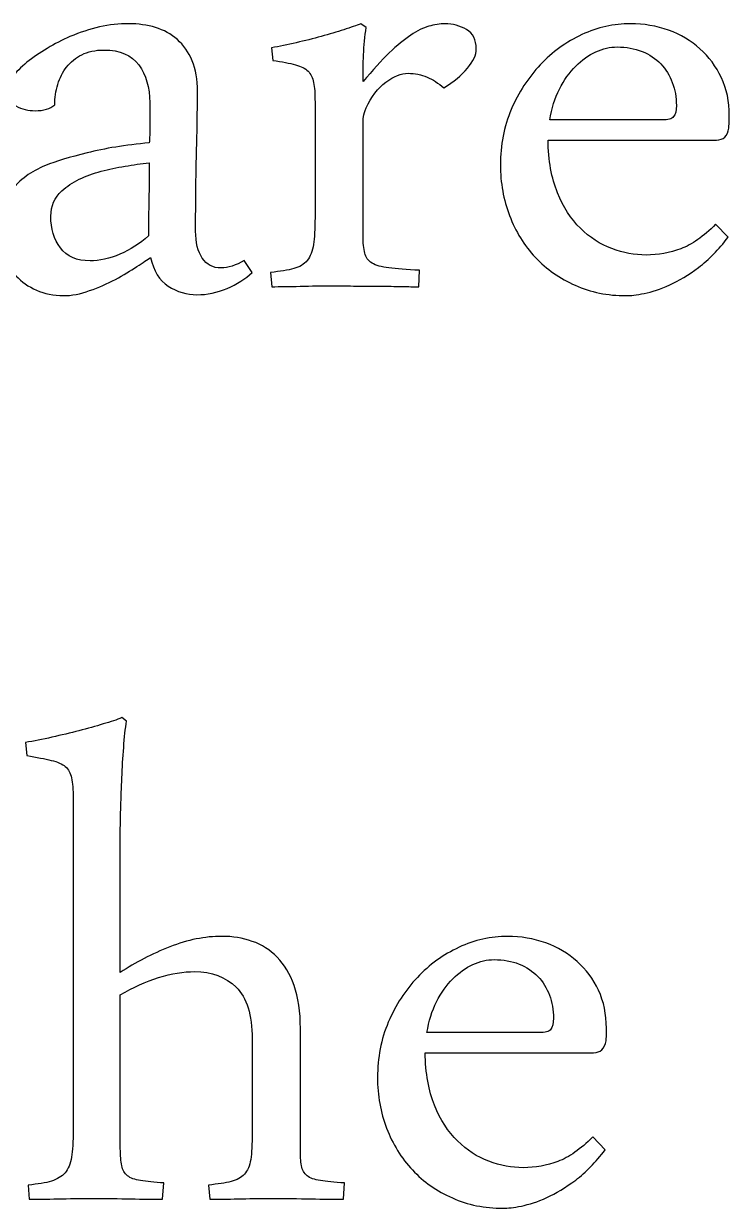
# Model space of a CAD drawing. Extents: x -303 to 288, y -142 to 145.
# Drawn here: x 1.59 to 8.13, y -122.49 to -111.5 of the extents above; entities that cross this region are included whole.
import ezdxf

# ---------------------------------------------------------------- set-up
doc = ezdxf.new("R2010")
doc.units = 0
doc.header["$MEASUREMENT"] = 0
doc.layers.add('LAYER_1', color=7, linetype='CONTINUOUS')

msp = doc.modelspace()

# ---------------------------------------------------------------- linework, layer by layer
at = {"layer": 'LAYER_1', "color": 250}
for points, knots in [([(2.7509, -112.6035), (2.7538, -112.5837), (2.7552, -112.5598), (2.7552, -112.5329), (2.7552, -112.5329), (2.7552, -112.5329), (2.7552, -112.231), (2.7552, -112.231), (2.7552, -112.231), (2.7552, -112.0899), (2.7213, -111.9741), (2.655, -111.881), (2.655, -111.881), (2.5873, -111.7893), (2.4786, -111.7427), (2.3304, -111.7427), (2.3304, -111.7427), (2.25, -111.7427), (2.1823, -111.7583), (2.1258, -111.7865), (2.1258, -111.7865), (2.0694, -111.8161), (2.0214, -111.8528), (1.9847, -111.9008), (1.9847, -111.9008), (1.948, -111.9473), (1.9198, -112.001), (1.9015, -112.0616), (1.9015, -112.0616), (1.8845, -112.1223), (1.8746, -112.1858), (1.8746, -112.2521), (1.8746, -112.2521), (1.8309, -112.2874), (1.7702, -112.3058), (1.6926, -112.3058), (1.6926, -112.3058), (1.6305, -112.3058), (1.5699, -112.2916), (1.5134, -112.262), (1.5134, -112.262), (1.457, -112.2338), (1.4287, -112.19), (1.4287, -112.1322), (1.4287, -112.1322), (1.4287, -112.087), (1.4457, -112.0419), (1.481, -111.9953), (1.481, -111.9953), (1.5148, -111.9487), (1.56, -111.9022), (1.6164, -111.857), (1.6164, -111.857), (1.6729, -111.8119), (1.7364, -111.7681), (1.8055, -111.7272), (1.8055, -111.7272), (1.8732, -111.6849), (1.9438, -111.6496), (2.0158, -111.6186), (2.0158, -111.6186), (2.2006, -111.5395), (2.3826, -111.4986), (2.5619, -111.4986), (2.5619, -111.4986), (2.6493, -111.4986), (2.7326, -111.5113), (2.8088, -111.5339), (2.8088, -111.5339), (2.8864, -111.5579), (2.9541, -111.5946), (3.012, -111.6454), (3.012, -111.6454), (3.0699, -111.6976), (3.115, -111.7625), (3.1489, -111.8429), (3.1489, -111.8429), (3.1813, -111.9219), (3.1983, -112.0179), (3.1983, -112.128), (3.1983, -112.128), (3.1983, -112.2931), (3.1954, -112.4836), (3.1898, -112.7009), (3.1898, -112.7009), (3.1842, -112.9168), (3.1813, -113.1567), (3.1813, -113.4219), (3.1813, -113.4219), (3.1813, -113.5292), (3.2025, -113.6138), (3.2434, -113.6731), (3.2434, -113.6731), (3.2843, -113.7338), (3.3422, -113.7648), (3.417, -113.7648), (3.417, -113.7648), (3.4833, -113.7648), (3.5553, -113.7408), (3.6315, -113.6943), (3.6315, -113.6943), (3.6315, -113.6943), (3.7063, -113.8058), (3.7063, -113.8058), (3.7063, -113.8058), (3.6428, -113.8664), (3.5651, -113.9158), (3.4734, -113.9553), (3.4734, -113.9553), (3.3803, -113.9934), (3.2872, -114.0132), (3.194, -114.0132), (3.194, -114.0132), (3.0981, -114.0132), (3.0092, -113.9864), (2.9273, -113.9342), (2.9273, -113.9342), (2.8455, -113.882), (2.7919, -113.7916), (2.7636, -113.6661), (2.7636, -113.6661), (2.7368, -113.6844), (2.6931, -113.714), (2.6352, -113.7521), (2.6352, -113.7521), (2.5774, -113.7902), (2.5125, -113.8297), (2.4377, -113.8707), (2.4377, -113.8707), (2.3629, -113.9102), (2.2825, -113.9455), (2.1978, -113.9751), (2.1978, -113.9751), (2.1117, -114.0061), (2.0313, -114.0217), (1.9537, -114.0217), (1.9537, -114.0217), (1.8634, -114.0217), (1.7801, -114.0047), (1.7053, -113.9709), (1.7053, -113.9709), (1.6305, -113.9384), (1.567, -113.8932), (1.5134, -113.8368), (1.5134, -113.8368), (1.4598, -113.7804), (1.4189, -113.7154), (1.3892, -113.6435), (1.3892, -113.6435), (1.361, -113.5701), (1.3455, -113.4925), (1.3455, -113.4092), (1.3455, -113.4092), (1.3455, -113.2681), (1.3864, -113.1482), (1.4683, -113.048), (1.4683, -113.048), (1.5487, -112.9464), (1.6559, -112.8688), (1.7886, -112.8138), (1.7886, -112.8138), (1.8845, -112.7757), (2.0129, -112.7361), (2.1752, -112.6966), (2.1752, -112.6966), (2.3361, -112.6557), (2.528, -112.6247), (2.7509, -112.6035)], [0, 0, 0, 0, 0.0232558, 0.0232558, 0.0232558, 0.0232558, 0.0465116, 0.0465116, 0.0465116, 0.0465116, 0.0697674, 0.0697674, 0.0697674, 0.0697674, 0.0930233, 0.0930233, 0.0930233, 0.0930233, 0.1162791, 0.1162791, 0.1162791, 0.1162791, 0.1395349, 0.1395349, 0.1395349, 0.1395349, 0.1627907, 0.1627907, 0.1627907, 0.1627907, 0.1860465, 0.1860465, 0.1860465, 0.1860465, 0.2093023, 0.2093023, 0.2093023, 0.2093023, 0.2325581, 0.2325581, 0.2325581, 0.2325581, 0.255814, 0.255814, 0.255814, 0.255814, 0.2790698, 0.2790698, 0.2790698, 0.2790698, 0.3023256, 0.3023256, 0.3023256, 0.3023256, 0.3255814, 0.3255814, 0.3255814, 0.3255814, 0.3488372, 0.3488372, 0.3488372, 0.3488372, 0.372093, 0.372093, 0.372093, 0.372093, 0.3953488, 0.3953488, 0.3953488, 0.3953488, 0.4186047, 0.4186047, 0.4186047, 0.4186047, 0.4418605, 0.4418605, 0.4418605, 0.4418605, 0.4651163, 0.4651163, 0.4651163, 0.4651163, 0.4883721, 0.4883721, 0.4883721, 0.4883721, 0.5116279, 0.5116279, 0.5116279, 0.5116279, 0.5348837, 0.5348837, 0.5348837, 0.5348837, 0.5581395, 0.5581395, 0.5581395, 0.5581395, 0.5813953, 0.5813953, 0.5813953, 0.5813953, 0.6046512, 0.6046512, 0.6046512, 0.6046512, 0.627907, 0.627907, 0.627907, 0.627907, 0.6511628, 0.6511628, 0.6511628, 0.6511628, 0.6744186, 0.6744186, 0.6744186, 0.6744186, 0.6976744, 0.6976744, 0.6976744, 0.6976744, 0.7209302, 0.7209302, 0.7209302, 0.7209302, 0.744186, 0.744186, 0.744186, 0.744186, 0.7674419, 0.7674419, 0.7674419, 0.7674419, 0.7906977, 0.7906977, 0.7906977, 0.7906977, 0.8139535, 0.8139535, 0.8139535, 0.8139535, 0.8372093, 0.8372093, 0.8372093, 0.8372093, 0.8604651, 0.8604651, 0.8604651, 0.8604651, 0.8837209, 0.8837209, 0.8837209, 0.8837209, 0.9069767, 0.9069767, 0.9069767, 0.9069767, 0.9302326, 0.9302326, 0.9302326, 0.9302326, 0.9534884, 0.9534884, 0.9534884, 0.9534884, 1, 1, 1, 1]), ([(5.2529, -113.9384), (5.2077, -113.9384), (5.1555, -113.9384), (5.0934, -113.937), (5.0934, -113.937), (5.0313, -113.9356), (4.9636, -113.9342), (4.893, -113.9342), (4.893, -113.9342), (4.8211, -113.9342), (4.7477, -113.9342), (4.6729, -113.9328), (4.6729, -113.9328), (4.5995, -113.9313), (4.529, -113.9299), (4.4626, -113.9299), (4.4626, -113.9299), (4.3554, -113.9299), (4.2524, -113.9313), (4.1522, -113.9342), (4.1522, -113.9342), (4.0534, -113.937), (3.9645, -113.9384), (3.8883, -113.9384), (3.8883, -113.9384), (3.8883, -113.9384), (3.8756, -113.8058), (3.8756, -113.8058), (3.8756, -113.8058), (3.9659, -113.7973), (4.0393, -113.786), (4.0929, -113.7705), (4.0929, -113.7705), (4.1466, -113.7564), (4.1875, -113.731), (4.2171, -113.6943), (4.2171, -113.6943), (4.2453, -113.659), (4.2651, -113.6096), (4.275, -113.5475), (4.275, -113.5475), (4.2834, -113.4854), (4.2891, -113.4022), (4.2891, -113.2978), (4.2891, -113.2978), (4.2891, -113.2978), (4.2891, -112.2267), (4.2891, -112.2267), (4.2891, -112.2267), (4.2891, -112.1491), (4.2849, -112.0884), (4.2764, -112.0447), (4.2764, -112.0447), (4.2679, -112.001), (4.251, -111.9657), (4.2242, -111.9389), (4.2242, -111.9389), (4.1988, -111.9135), (4.1593, -111.8937), (4.1071, -111.8796), (4.1071, -111.8796), (4.0548, -111.8655), (3.9843, -111.8514), (3.8968, -111.8387), (3.8968, -111.8387), (3.8968, -111.8387), (3.8841, -111.723), (3.8841, -111.723), (3.8841, -111.723), (3.9589, -111.7089), (4.0351, -111.6933), (4.1155, -111.675), (4.1155, -111.675), (4.1945, -111.6567), (4.2722, -111.6383), (4.3469, -111.6171), (4.3469, -111.6171), (4.4217, -111.596), (4.4909, -111.5762), (4.5558, -111.5551), (4.5558, -111.5551), (4.6207, -111.5339), (4.6729, -111.5155), (4.7152, -111.4986), (4.7152, -111.4986), (4.7152, -111.4986), (4.7646, -111.5325), (4.7646, -111.5325), (4.7646, -111.5325), (4.7505, -111.6171), (4.742, -111.7032), (4.7392, -111.7865), (4.7392, -111.7865), (4.7364, -111.8711), (4.735, -111.9544), (4.735, -112.0362), (4.735, -112.0362), (4.8239, -111.929), (4.9043, -111.8401), (4.9777, -111.7695), (4.9777, -111.7695), (5.0497, -111.7004), (5.1174, -111.6454), (5.1781, -111.6044), (5.1781, -111.6044), (5.2388, -111.5649), (5.2938, -111.5367), (5.3446, -111.5226), (5.3446, -111.5226), (5.3968, -111.5071), (5.4462, -111.4986), (5.4956, -111.4986), (5.4956, -111.4986), (5.5675, -111.4986), (5.6339, -111.517), (5.6945, -111.5536), (5.6945, -111.5536), (5.7552, -111.5889), (5.7849, -111.6482), (5.7849, -111.7314), (5.7849, -111.7314), (5.7849, -111.7865), (5.758, -111.8471), (5.703, -111.9121), (5.703, -111.9121), (5.648, -111.9784), (5.5746, -112.0391), (5.4843, -112.0941), (5.4843, -112.0941), (5.4335, -112.0503), (5.3827, -112.0165), (5.3291, -111.9939), (5.3291, -111.9939), (5.2754, -111.9699), (5.2162, -111.9586), (5.1527, -111.9586), (5.1527, -111.9586), (5.0892, -111.9586), (5.02, -111.9854), (4.9467, -112.0405), (4.9467, -112.0405), (4.8719, -112.0955), (4.8112, -112.1759), (4.7646, -112.2804), (4.7646, -112.2804), (4.7505, -112.3114), (4.742, -112.3382), (4.7392, -112.3608), (4.7392, -112.3608), (4.7364, -112.3848), (4.735, -112.4158), (4.735, -112.4539), (4.735, -112.4539), (4.735, -112.4539), (4.735, -113.4671), (4.735, -113.4671), (4.735, -113.4671), (4.735, -113.5334), (4.7406, -113.5856), (4.7505, -113.6265), (4.7505, -113.6265), (4.759, -113.6661), (4.7816, -113.6971), (4.8182, -113.7197), (4.8182, -113.7197), (4.8535, -113.7408), (4.9057, -113.7564), (4.9749, -113.7648), (4.9749, -113.7648), (5.044, -113.7733), (5.1386, -113.7804), (5.2599, -113.786), (5.2599, -113.786), (5.2599, -113.786), (5.2529, -113.9384), (5.2529, -113.9384)], [0, 0, 0, 0, 0.0222222, 0.0222222, 0.0222222, 0.0222222, 0.0444444, 0.0444444, 0.0444444, 0.0444444, 0.0666667, 0.0666667, 0.0666667, 0.0666667, 0.0888889, 0.0888889, 0.0888889, 0.0888889, 0.1111111, 0.1111111, 0.1111111, 0.1111111, 0.1333333, 0.1333333, 0.1333333, 0.1333333, 0.1555556, 0.1555556, 0.1555556, 0.1555556, 0.1777778, 0.1777778, 0.1777778, 0.1777778, 0.2, 0.2, 0.2, 0.2, 0.2222222, 0.2222222, 0.2222222, 0.2222222, 0.2444444, 0.2444444, 0.2444444, 0.2444444, 0.2666667, 0.2666667, 0.2666667, 0.2666667, 0.2888889, 0.2888889, 0.2888889, 0.2888889, 0.3111111, 0.3111111, 0.3111111, 0.3111111, 0.3333333, 0.3333333, 0.3333333, 0.3333333, 0.3555556, 0.3555556, 0.3555556, 0.3555556, 0.3777778, 0.3777778, 0.3777778, 0.3777778, 0.4, 0.4, 0.4, 0.4, 0.4222222, 0.4222222, 0.4222222, 0.4222222, 0.4444444, 0.4444444, 0.4444444, 0.4444444, 0.4666667, 0.4666667, 0.4666667, 0.4666667, 0.4888889, 0.4888889, 0.4888889, 0.4888889, 0.5111111, 0.5111111, 0.5111111, 0.5111111, 0.5333333, 0.5333333, 0.5333333, 0.5333333, 0.5555556, 0.5555556, 0.5555556, 0.5555556, 0.5777778, 0.5777778, 0.5777778, 0.5777778, 0.6, 0.6, 0.6, 0.6, 0.6222222, 0.6222222, 0.6222222, 0.6222222, 0.6444444, 0.6444444, 0.6444444, 0.6444444, 0.6666667, 0.6666667, 0.6666667, 0.6666667, 0.6888889, 0.6888889, 0.6888889, 0.6888889, 0.7111111, 0.7111111, 0.7111111, 0.7111111, 0.7333333, 0.7333333, 0.7333333, 0.7333333, 0.7555556, 0.7555556, 0.7555556, 0.7555556, 0.7777778, 0.7777778, 0.7777778, 0.7777778, 0.8, 0.8, 0.8, 0.8, 0.8222222, 0.8222222, 0.8222222, 0.8222222, 0.8444444, 0.8444444, 0.8444444, 0.8444444, 0.8666667, 0.8666667, 0.8666667, 0.8666667, 0.8888889, 0.8888889, 0.8888889, 0.8888889, 0.9111111, 0.9111111, 0.9111111, 0.9111111, 0.9333333, 0.9333333, 0.9333333, 0.9333333, 0.9555556, 0.9555556, 0.9555556, 0.9555556, 1, 1, 1, 1]), ([(8.1217, -113.4798), (8.0328, -113.5955), (7.9425, -113.6886), (7.8479, -113.7592), (7.8479, -113.7592), (7.7548, -113.8283), (7.6645, -113.8834), (7.5798, -113.9215), (7.5798, -113.9215), (7.4937, -113.961), (7.4161, -113.9864), (7.3442, -114.0005), (7.3442, -114.0005), (7.2722, -114.0146), (7.2158, -114.0217), (7.1748, -114.0217), (7.1748, -114.0217), (7.0041, -114.0217), (6.846, -113.9892), (6.7035, -113.9257), (6.7035, -113.9257), (6.5596, -113.8622), (6.4368, -113.7761), (6.3338, -113.6661), (6.3338, -113.6661), (6.2294, -113.556), (6.1504, -113.4262), (6.0939, -113.2794), (6.0939, -113.2794), (6.0375, -113.1313), (6.0093, -112.9746), (6.0093, -112.8095), (6.0093, -112.8095), (6.0093, -112.6247), (6.0431, -112.4539), (6.1095, -112.2945), (6.1095, -112.2945), (6.1772, -112.1364), (6.2675, -111.9981), (6.379, -111.8796), (6.379, -111.8796), (6.4905, -111.7611), (6.6189, -111.6679), (6.7656, -111.6002), (6.7656, -111.6002), (6.911, -111.5325), (7.0619, -111.4986), (7.2158, -111.4986), (7.2158, -111.4986), (7.3399, -111.4986), (7.4571, -111.5198), (7.5699, -111.5593), (7.5699, -111.5593), (7.6814, -111.5988), (7.7788, -111.6567), (7.8606, -111.7314), (7.8606, -111.7314), (7.9439, -111.8048), (8.0102, -111.8951), (8.0596, -111.9995), (8.0596, -111.9995), (8.109, -112.104), (8.133, -112.2211), (8.133, -112.3509), (8.133, -112.3509), (8.133, -112.3509), (8.133, -112.4088), (8.133, -112.4088), (8.133, -112.4088), (8.133, -112.4088), (8.1301, -112.4666), (8.1301, -112.4666), (8.1301, -112.4666), (8.116, -112.5414), (8.0765, -112.5781), (8.0144, -112.5781), (8.0144, -112.5781), (8.0144, -112.5781), (6.4509, -112.5781), (6.4509, -112.5781), (6.4509, -112.5781), (6.4538, -112.7686), (6.4834, -112.9309), (6.5384, -113.0663), (6.5384, -113.0663), (6.5935, -113.2018), (6.664, -113.3119), (6.7515, -113.3965), (6.7515, -113.3965), (6.8376, -113.4826), (6.9349, -113.5447), (7.0422, -113.5856), (7.0422, -113.5856), (7.1494, -113.6251), (7.2553, -113.6449), (7.3611, -113.6449), (7.3611, -113.6449), (7.474, -113.6449), (7.5812, -113.6251), (7.6828, -113.587), (7.6828, -113.587), (7.7844, -113.5489), (7.8931, -113.4727), (8.006, -113.3598), (8.006, -113.3598), (8.006, -113.3598), (8.1217, -113.4798), (8.1217, -113.4798)], [0, 0, 0, 0, 0.0357143, 0.0357143, 0.0357143, 0.0357143, 0.0714286, 0.0714286, 0.0714286, 0.0714286, 0.1071429, 0.1071429, 0.1071429, 0.1071429, 0.1428571, 0.1428571, 0.1428571, 0.1428571, 0.1785714, 0.1785714, 0.1785714, 0.1785714, 0.2142857, 0.2142857, 0.2142857, 0.2142857, 0.25, 0.25, 0.25, 0.25, 0.2857143, 0.2857143, 0.2857143, 0.2857143, 0.3214286, 0.3214286, 0.3214286, 0.3214286, 0.3571429, 0.3571429, 0.3571429, 0.3571429, 0.3928571, 0.3928571, 0.3928571, 0.3928571, 0.4285714, 0.4285714, 0.4285714, 0.4285714, 0.4642857, 0.4642857, 0.4642857, 0.4642857, 0.5, 0.5, 0.5, 0.5, 0.5357143, 0.5357143, 0.5357143, 0.5357143, 0.5714286, 0.5714286, 0.5714286, 0.5714286, 0.6071429, 0.6071429, 0.6071429, 0.6071429, 0.6428571, 0.6428571, 0.6428571, 0.6428571, 0.6785714, 0.6785714, 0.6785714, 0.6785714, 0.7142857, 0.7142857, 0.7142857, 0.7142857, 0.75, 0.75, 0.75, 0.75, 0.7857143, 0.7857143, 0.7857143, 0.7857143, 0.8214286, 0.8214286, 0.8214286, 0.8214286, 0.8571429, 0.8571429, 0.8571429, 0.8571429, 0.8928571, 0.8928571, 0.8928571, 0.8928571, 0.9285714, 0.9285714, 0.9285714, 0.9285714, 1, 1, 1, 1]), ([(7.5093, -112.3918), (7.5643, -112.3918), (7.601, -112.382), (7.6165, -112.3608), (7.6165, -112.3608), (7.6334, -112.341), (7.6419, -112.3058), (7.6419, -112.2564), (7.6419, -112.2564), (7.6419, -112.1816), (7.6292, -112.111), (7.6038, -112.0447), (7.6038, -112.0447), (7.5798, -111.9784), (7.5445, -111.9205), (7.4966, -111.8711), (7.4966, -111.8711), (7.45, -111.8217), (7.3921, -111.7837), (7.323, -111.7554), (7.323, -111.7554), (7.2539, -111.7286), (7.1777, -111.7145), (7.0916, -111.7145), (7.0916, -111.7145), (7.0253, -111.7145), (6.9589, -111.73), (6.894, -111.7597), (6.894, -111.7597), (6.8277, -111.7907), (6.7656, -111.8344), (6.7078, -111.8923), (6.7078, -111.8923), (6.6499, -111.9502), (6.5991, -112.0207), (6.5568, -112.1054), (6.5568, -112.1054), (6.5144, -112.1886), (6.4848, -112.2846), (6.4679, -112.3918), (6.4679, -112.3918), (6.4679, -112.3918), (7.5093, -112.3918), (7.5093, -112.3918)], [0, 0, 0, 0, 0.0833333, 0.0833333, 0.0833333, 0.0833333, 0.1666667, 0.1666667, 0.1666667, 0.1666667, 0.25, 0.25, 0.25, 0.25, 0.3333333, 0.3333333, 0.3333333, 0.3333333, 0.4166667, 0.4166667, 0.4166667, 0.4166667, 0.5, 0.5, 0.5, 0.5, 0.5833333, 0.5833333, 0.5833333, 0.5833333, 0.6666667, 0.6666667, 0.6666667, 0.6666667, 0.75, 0.75, 0.75, 0.75, 0.8333333, 0.8333333, 0.8333333, 0.8333333, 1, 1, 1, 1]), ([(2.7439, -113.4671), (2.7439, -113.3514), (2.7453, -113.2385), (2.7481, -113.1284), (2.7481, -113.1284), (2.7495, -113.0184), (2.7509, -112.9055), (2.7509, -112.7898), (2.7509, -112.7898), (2.6776, -112.7968), (2.6014, -112.8081), (2.5266, -112.8208), (2.5266, -112.8208), (2.4504, -112.8321), (2.377, -112.849), (2.305, -112.8674), (2.305, -112.8674), (2.2331, -112.8871), (2.1653, -112.9111), (2.1018, -112.9422), (2.1018, -112.9422), (2.0397, -112.9718), (1.9847, -113.0085), (1.941, -113.0494), (1.941, -113.0494), (1.8718, -113.1101), (1.838, -113.1891), (1.838, -113.2851), (1.838, -113.2851), (1.838, -113.4008), (1.8676, -113.4981), (1.9269, -113.5786), (1.9269, -113.5786), (1.9861, -113.659), (2.0778, -113.6985), (2.202, -113.6985), (2.202, -113.6985), (2.2895, -113.6985), (2.3826, -113.6773), (2.4786, -113.6364), (2.4786, -113.6364), (2.5746, -113.5955), (2.6635, -113.5391), (2.7439, -113.4671)], [0, 0, 0, 0, 0.0833333, 0.0833333, 0.0833333, 0.0833333, 0.1666667, 0.1666667, 0.1666667, 0.1666667, 0.25, 0.25, 0.25, 0.25, 0.3333333, 0.3333333, 0.3333333, 0.3333333, 0.4166667, 0.4166667, 0.4166667, 0.4166667, 0.5, 0.5, 0.5, 0.5, 0.5833333, 0.5833333, 0.5833333, 0.5833333, 0.6666667, 0.6666667, 0.6666667, 0.6666667, 0.75, 0.75, 0.75, 0.75, 0.8333333, 0.8333333, 0.8333333, 0.8333333, 1, 1, 1, 1]), ([(2.5407, -117.9685), (2.5294, -118.0376), (2.5209, -118.1195), (2.5138, -118.2126), (2.5138, -118.2126), (2.5068, -118.3072), (2.5011, -118.4003), (2.4969, -118.4948), (2.4969, -118.4948), (2.4927, -118.588), (2.4899, -118.6755), (2.487, -118.7587), (2.487, -118.7587), (2.4842, -118.842), (2.4828, -118.9069), (2.4828, -118.9577), (2.4828, -118.9577), (2.4828, -118.9577), (2.4828, -120.301), (2.4828, -120.301), (2.4828, -120.301), (2.6239, -120.2065), (2.7763, -120.1275), (2.9414, -120.0626), (2.9414, -120.0626), (3.1079, -119.9977), (3.2688, -119.9652), (3.4254, -119.9652), (3.4254, -119.9652), (3.5242, -119.9652), (3.6187, -119.9807), (3.7062, -120.0118), (3.7062, -120.0118), (3.7951, -120.0414), (3.8727, -120.0908), (3.9376, -120.1585), (3.9376, -120.1585), (4.004, -120.2263), (4.0562, -120.3137), (4.0957, -120.4224), (4.0957, -120.4224), (4.1338, -120.5311), (4.1535, -120.6651), (4.1535, -120.8217), (4.1535, -120.8217), (4.1535, -120.8217), (4.1535, -121.9337), (4.1535, -121.9337), (4.1535, -121.9337), (4.1535, -122), (4.1564, -122.0522), (4.1634, -122.0931), (4.1634, -122.0931), (4.1705, -122.1327), (4.1874, -122.1637), (4.2156, -122.1863), (4.2156, -122.1863), (4.2424, -122.2074), (4.2848, -122.223), (4.3398, -122.2314), (4.3398, -122.2314), (4.3948, -122.2399), (4.4682, -122.247), (4.5628, -122.2526), (4.5628, -122.2526), (4.5628, -122.2526), (4.5543, -122.405), (4.5543, -122.405), (4.5543, -122.405), (4.4654, -122.405), (4.3652, -122.4036), (4.2509, -122.4008), (4.2509, -122.4008), (4.1366, -122.3979), (4.0124, -122.3965), (3.8798, -122.3965), (3.8798, -122.3965), (3.7725, -122.3965), (3.6709, -122.3979), (3.575, -122.4008), (3.575, -122.4008), (3.4776, -122.4036), (3.3916, -122.405), (3.3139, -122.405), (3.3139, -122.405), (3.3139, -122.405), (3.3012, -122.2724), (3.3012, -122.2724), (3.3012, -122.2724), (3.3873, -122.2639), (3.4565, -122.254), (3.5101, -122.2399), (3.5101, -122.2399), (3.5637, -122.2258), (3.606, -122.2032), (3.6343, -122.1708), (3.6343, -122.1708), (3.6639, -122.1397), (3.6822, -122.0946), (3.6921, -122.0353), (3.6921, -122.0353), (3.702, -121.976), (3.7062, -121.8942), (3.7062, -121.7883), (3.7062, -121.7883), (3.7062, -121.7883), (3.7062, -120.9163), (3.7062, -120.9163), (3.7062, -120.9163), (3.7062, -120.6933), (3.6568, -120.5339), (3.5581, -120.4365), (3.5581, -120.4365), (3.4593, -120.3406), (3.3309, -120.2926), (3.1728, -120.2926), (3.1728, -120.2926), (3.0684, -120.2926), (2.9569, -120.3109), (2.8384, -120.3476), (2.8384, -120.3476), (2.7199, -120.3857), (2.6013, -120.4379), (2.4828, -120.5071), (2.4828, -120.5071), (2.4828, -120.5071), (2.4828, -121.9337), (2.4828, -121.9337), (2.4828, -121.9337), (2.4828, -122), (2.487, -122.0522), (2.4955, -122.0931), (2.4955, -122.0931), (2.504, -122.1327), (2.5209, -122.1637), (2.5491, -122.1863), (2.5491, -122.1863), (2.5773, -122.2074), (2.6169, -122.223), (2.6705, -122.2314), (2.6705, -122.2314), (2.7255, -122.2399), (2.7975, -122.247), (2.8878, -122.2526), (2.8878, -122.2526), (2.8878, -122.2526), (2.8751, -122.405), (2.8751, -122.405), (2.8751, -122.405), (2.7876, -122.405), (2.6888, -122.4036), (2.5802, -122.4008), (2.5802, -122.4008), (2.4715, -122.3979), (2.3502, -122.3965), (2.2189, -122.3965), (2.2189, -122.3965), (2.1103, -122.3965), (2.0059, -122.3979), (1.9043, -122.4008), (1.9043, -122.4008), (1.8027, -122.4036), (1.7123, -122.405), (1.6361, -122.405), (1.6361, -122.405), (1.6361, -122.405), (1.6277, -122.2724), (1.6277, -122.2724), (1.6277, -122.2724), (1.718, -122.2639), (1.79, -122.2526), (1.8436, -122.2357), (1.8436, -122.2357), (1.8986, -122.2187), (1.9395, -122.1933), (1.9706, -122.1595), (1.9706, -122.1595), (2.0002, -122.1242), (2.02, -122.0762), (2.0298, -122.0141), (2.0298, -122.0141), (2.0397, -121.952), (2.0454, -121.8688), (2.0454, -121.7644), (2.0454, -121.7644), (2.0454, -121.7644), (2.0454, -118.6839), (2.0454, -118.6839), (2.0454, -118.6839), (2.0454, -118.6049), (2.0397, -118.5414), (2.0298, -118.4963), (2.0298, -118.4963), (2.02, -118.4511), (2.0016, -118.4158), (1.972, -118.3904), (1.972, -118.3904), (1.9438, -118.3664), (1.9, -118.3467), (1.8422, -118.3326), (1.8422, -118.3326), (1.7843, -118.3185), (1.7081, -118.3043), (1.615, -118.2874), (1.615, -118.2874), (1.615, -118.2874), (1.6023, -118.1675), (1.6023, -118.1675), (1.6023, -118.1675), (1.6799, -118.1534), (1.7617, -118.1378), (1.8478, -118.1181), (1.8478, -118.1181), (1.9353, -118.0983), (2.0186, -118.0786), (2.099, -118.0574), (2.099, -118.0574), (2.178, -118.0376), (2.2542, -118.0165), (2.3233, -117.9953), (2.3233, -117.9953), (2.3939, -117.9756), (2.4518, -117.9558), (2.4955, -117.936), (2.4955, -117.936), (2.4955, -117.936), (2.5407, -117.9685), (2.5407, -117.9685)], [0, 0, 0, 0, 0.0172414, 0.0172414, 0.0172414, 0.0172414, 0.0344828, 0.0344828, 0.0344828, 0.0344828, 0.0517241, 0.0517241, 0.0517241, 0.0517241, 0.0689655, 0.0689655, 0.0689655, 0.0689655, 0.0862069, 0.0862069, 0.0862069, 0.0862069, 0.1034483, 0.1034483, 0.1034483, 0.1034483, 0.1206897, 0.1206897, 0.1206897, 0.1206897, 0.137931, 0.137931, 0.137931, 0.137931, 0.1551724, 0.1551724, 0.1551724, 0.1551724, 0.1724138, 0.1724138, 0.1724138, 0.1724138, 0.1896552, 0.1896552, 0.1896552, 0.1896552, 0.2068966, 0.2068966, 0.2068966, 0.2068966, 0.2241379, 0.2241379, 0.2241379, 0.2241379, 0.2413793, 0.2413793, 0.2413793, 0.2413793, 0.2586207, 0.2586207, 0.2586207, 0.2586207, 0.2758621, 0.2758621, 0.2758621, 0.2758621, 0.2931034, 0.2931034, 0.2931034, 0.2931034, 0.3103448, 0.3103448, 0.3103448, 0.3103448, 0.3275862, 0.3275862, 0.3275862, 0.3275862, 0.3448276, 0.3448276, 0.3448276, 0.3448276, 0.362069, 0.362069, 0.362069, 0.362069, 0.3793103, 0.3793103, 0.3793103, 0.3793103, 0.3965517, 0.3965517, 0.3965517, 0.3965517, 0.4137931, 0.4137931, 0.4137931, 0.4137931, 0.4310345, 0.4310345, 0.4310345, 0.4310345, 0.4482759, 0.4482759, 0.4482759, 0.4482759, 0.4655172, 0.4655172, 0.4655172, 0.4655172, 0.4827586, 0.4827586, 0.4827586, 0.4827586, 0.5, 0.5, 0.5, 0.5, 0.5172414, 0.5172414, 0.5172414, 0.5172414, 0.5344828, 0.5344828, 0.5344828, 0.5344828, 0.5517241, 0.5517241, 0.5517241, 0.5517241, 0.5689655, 0.5689655, 0.5689655, 0.5689655, 0.5862069, 0.5862069, 0.5862069, 0.5862069, 0.6034483, 0.6034483, 0.6034483, 0.6034483, 0.6206897, 0.6206897, 0.6206897, 0.6206897, 0.637931, 0.637931, 0.637931, 0.637931, 0.6551724, 0.6551724, 0.6551724, 0.6551724, 0.6724138, 0.6724138, 0.6724138, 0.6724138, 0.6896552, 0.6896552, 0.6896552, 0.6896552, 0.7068966, 0.7068966, 0.7068966, 0.7068966, 0.7241379, 0.7241379, 0.7241379, 0.7241379, 0.7413793, 0.7413793, 0.7413793, 0.7413793, 0.7586207, 0.7586207, 0.7586207, 0.7586207, 0.7758621, 0.7758621, 0.7758621, 0.7758621, 0.7931034, 0.7931034, 0.7931034, 0.7931034, 0.8103448, 0.8103448, 0.8103448, 0.8103448, 0.8275862, 0.8275862, 0.8275862, 0.8275862, 0.8448276, 0.8448276, 0.8448276, 0.8448276, 0.862069, 0.862069, 0.862069, 0.862069, 0.8793103, 0.8793103, 0.8793103, 0.8793103, 0.8965517, 0.8965517, 0.8965517, 0.8965517, 0.9137931, 0.9137931, 0.9137931, 0.9137931, 0.9310345, 0.9310345, 0.9310345, 0.9310345, 0.9482759, 0.9482759, 0.9482759, 0.9482759, 0.9655172, 0.9655172, 0.9655172, 0.9655172, 1, 1, 1, 1]), ([(6.9814, -121.9464), (6.8925, -122.0621), (6.8022, -122.1552), (6.7076, -122.2258), (6.7076, -122.2258), (6.6145, -122.2949), (6.5242, -122.35), (6.4395, -122.3881), (6.4395, -122.3881), (6.3534, -122.4276), (6.2758, -122.453), (6.2039, -122.4671), (6.2039, -122.4671), (6.1319, -122.4812), (6.0755, -122.4883), (6.0345, -122.4883), (6.0345, -122.4883), (5.8638, -122.4883), (5.7057, -122.4558), (5.5632, -122.3923), (5.5632, -122.3923), (5.4193, -122.3288), (5.2965, -122.2427), (5.1935, -122.1327), (5.1935, -122.1327), (5.0891, -122.0226), (5.0101, -121.8928), (4.9536, -121.746), (4.9536, -121.746), (4.8972, -121.5979), (4.869, -121.4412), (4.869, -121.2761), (4.869, -121.2761), (4.869, -121.0913), (4.9028, -120.9205), (4.9692, -120.7611), (4.9692, -120.7611), (5.0369, -120.603), (5.1272, -120.4647), (5.2387, -120.3462), (5.2387, -120.3462), (5.3502, -120.2277), (5.4786, -120.1345), (5.6253, -120.0668), (5.6253, -120.0668), (5.7707, -119.9991), (5.9216, -119.9652), (6.0755, -119.9652), (6.0755, -119.9652), (6.1996, -119.9652), (6.3168, -119.9864), (6.4296, -120.0259), (6.4296, -120.0259), (6.5411, -120.0654), (6.6385, -120.1233), (6.7203, -120.198), (6.7203, -120.198), (6.8036, -120.2714), (6.8699, -120.3617), (6.9193, -120.4661), (6.9193, -120.4661), (6.9687, -120.5706), (6.9927, -120.6877), (6.9927, -120.8175), (6.9927, -120.8175), (6.9927, -120.8175), (6.9927, -120.8754), (6.9927, -120.8754), (6.9927, -120.8754), (6.9927, -120.8754), (6.9898, -120.9332), (6.9898, -120.9332), (6.9898, -120.9332), (6.9757, -121.008), (6.9362, -121.0447), (6.8741, -121.0447), (6.8741, -121.0447), (6.8741, -121.0447), (5.3106, -121.0447), (5.3106, -121.0447), (5.3106, -121.0447), (5.3135, -121.2352), (5.3431, -121.3975), (5.3981, -121.5329), (5.3981, -121.5329), (5.4532, -121.6684), (5.5237, -121.7785), (5.6112, -121.8631), (5.6112, -121.8631), (5.6973, -121.9492), (5.7946, -122.0113), (5.9019, -122.0522), (5.9019, -122.0522), (6.0091, -122.0917), (6.115, -122.1115), (6.2208, -122.1115), (6.2208, -122.1115), (6.3337, -122.1115), (6.4409, -122.0917), (6.5425, -122.0536), (6.5425, -122.0536), (6.6441, -122.0155), (6.7528, -121.9393), (6.8657, -121.8264), (6.8657, -121.8264), (6.8657, -121.8264), (6.9814, -121.9464), (6.9814, -121.9464)], [0, 0, 0, 0, 0.0357143, 0.0357143, 0.0357143, 0.0357143, 0.0714286, 0.0714286, 0.0714286, 0.0714286, 0.1071429, 0.1071429, 0.1071429, 0.1071429, 0.1428571, 0.1428571, 0.1428571, 0.1428571, 0.1785714, 0.1785714, 0.1785714, 0.1785714, 0.2142857, 0.2142857, 0.2142857, 0.2142857, 0.25, 0.25, 0.25, 0.25, 0.2857143, 0.2857143, 0.2857143, 0.2857143, 0.3214286, 0.3214286, 0.3214286, 0.3214286, 0.3571429, 0.3571429, 0.3571429, 0.3571429, 0.3928571, 0.3928571, 0.3928571, 0.3928571, 0.4285714, 0.4285714, 0.4285714, 0.4285714, 0.4642857, 0.4642857, 0.4642857, 0.4642857, 0.5, 0.5, 0.5, 0.5, 0.5357143, 0.5357143, 0.5357143, 0.5357143, 0.5714286, 0.5714286, 0.5714286, 0.5714286, 0.6071429, 0.6071429, 0.6071429, 0.6071429, 0.6428571, 0.6428571, 0.6428571, 0.6428571, 0.6785714, 0.6785714, 0.6785714, 0.6785714, 0.7142857, 0.7142857, 0.7142857, 0.7142857, 0.75, 0.75, 0.75, 0.75, 0.7857143, 0.7857143, 0.7857143, 0.7857143, 0.8214286, 0.8214286, 0.8214286, 0.8214286, 0.8571429, 0.8571429, 0.8571429, 0.8571429, 0.8928571, 0.8928571, 0.8928571, 0.8928571, 0.9285714, 0.9285714, 0.9285714, 0.9285714, 1, 1, 1, 1]), ([(6.369, -120.8584), (6.424, -120.8584), (6.4607, -120.8486), (6.4762, -120.8274), (6.4762, -120.8274), (6.4931, -120.8076), (6.5016, -120.7724), (6.5016, -120.723), (6.5016, -120.723), (6.5016, -120.6482), (6.4889, -120.5776), (6.4635, -120.5113), (6.4635, -120.5113), (6.4395, -120.445), (6.4042, -120.3871), (6.3563, -120.3377), (6.3563, -120.3377), (6.3097, -120.2883), (6.2518, -120.2503), (6.1827, -120.222), (6.1827, -120.222), (6.1136, -120.1952), (6.0374, -120.1811), (5.9513, -120.1811), (5.9513, -120.1811), (5.885, -120.1811), (5.8186, -120.1966), (5.7537, -120.2263), (5.7537, -120.2263), (5.6874, -120.2573), (5.6253, -120.301), (5.5675, -120.3589), (5.5675, -120.3589), (5.5096, -120.4168), (5.4588, -120.4873), (5.4165, -120.572), (5.4165, -120.572), (5.3741, -120.6552), (5.3445, -120.7512), (5.3276, -120.8584), (5.3276, -120.8584), (5.3276, -120.8584), (6.369, -120.8584), (6.369, -120.8584)], [0, 0, 0, 0, 0.0833333, 0.0833333, 0.0833333, 0.0833333, 0.1666667, 0.1666667, 0.1666667, 0.1666667, 0.25, 0.25, 0.25, 0.25, 0.3333333, 0.3333333, 0.3333333, 0.3333333, 0.4166667, 0.4166667, 0.4166667, 0.4166667, 0.5, 0.5, 0.5, 0.5, 0.5833333, 0.5833333, 0.5833333, 0.5833333, 0.6666667, 0.6666667, 0.6666667, 0.6666667, 0.75, 0.75, 0.75, 0.75, 0.8333333, 0.8333333, 0.8333333, 0.8333333, 1, 1, 1, 1])]:
    msp.add_open_spline(points, degree=3, knots=knots, dxfattribs=at)

doc.saveas('drawing.dxf')
